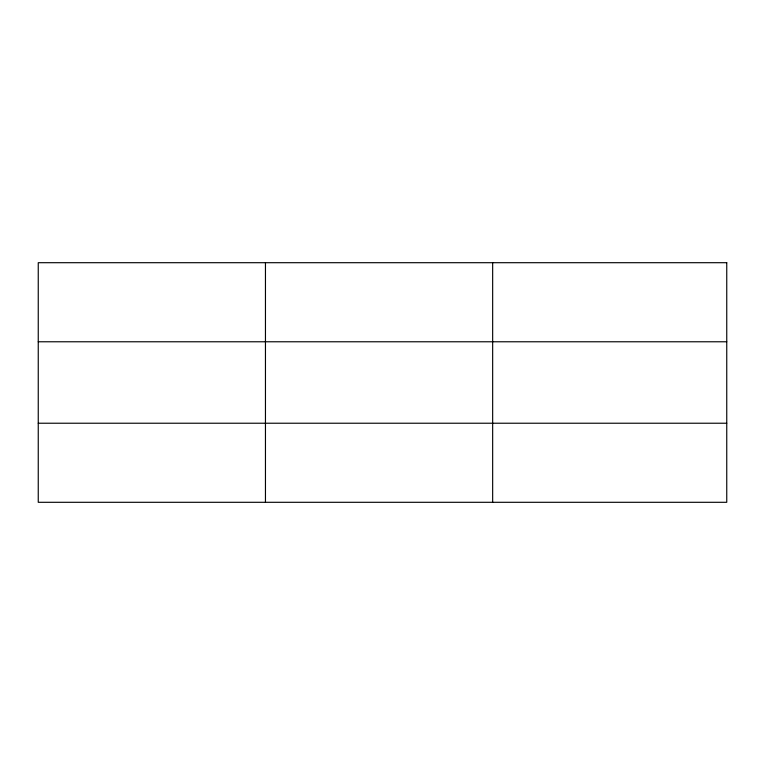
<?xml version="1.0" encoding="UTF-8"?>
<svg xmlns="http://www.w3.org/2000/svg" width="765" height="765" viewBox="0 0 765 765"><rect width="100%" height="100%" fill="white"/><g stroke="black" fill="none" stroke-linecap="round" stroke-linejoin="round"><path stroke-width="1.15" d="M265.455 502.299L265.455 262.701M492.66 502.299L492.66 262.701M38.25 341.773L726.75 341.773M38.25 423.227L726.75 423.227M726.75 262.701L726.75 502.299L38.25 502.299L38.25 262.701L726.75 262.701"/></g></svg>
